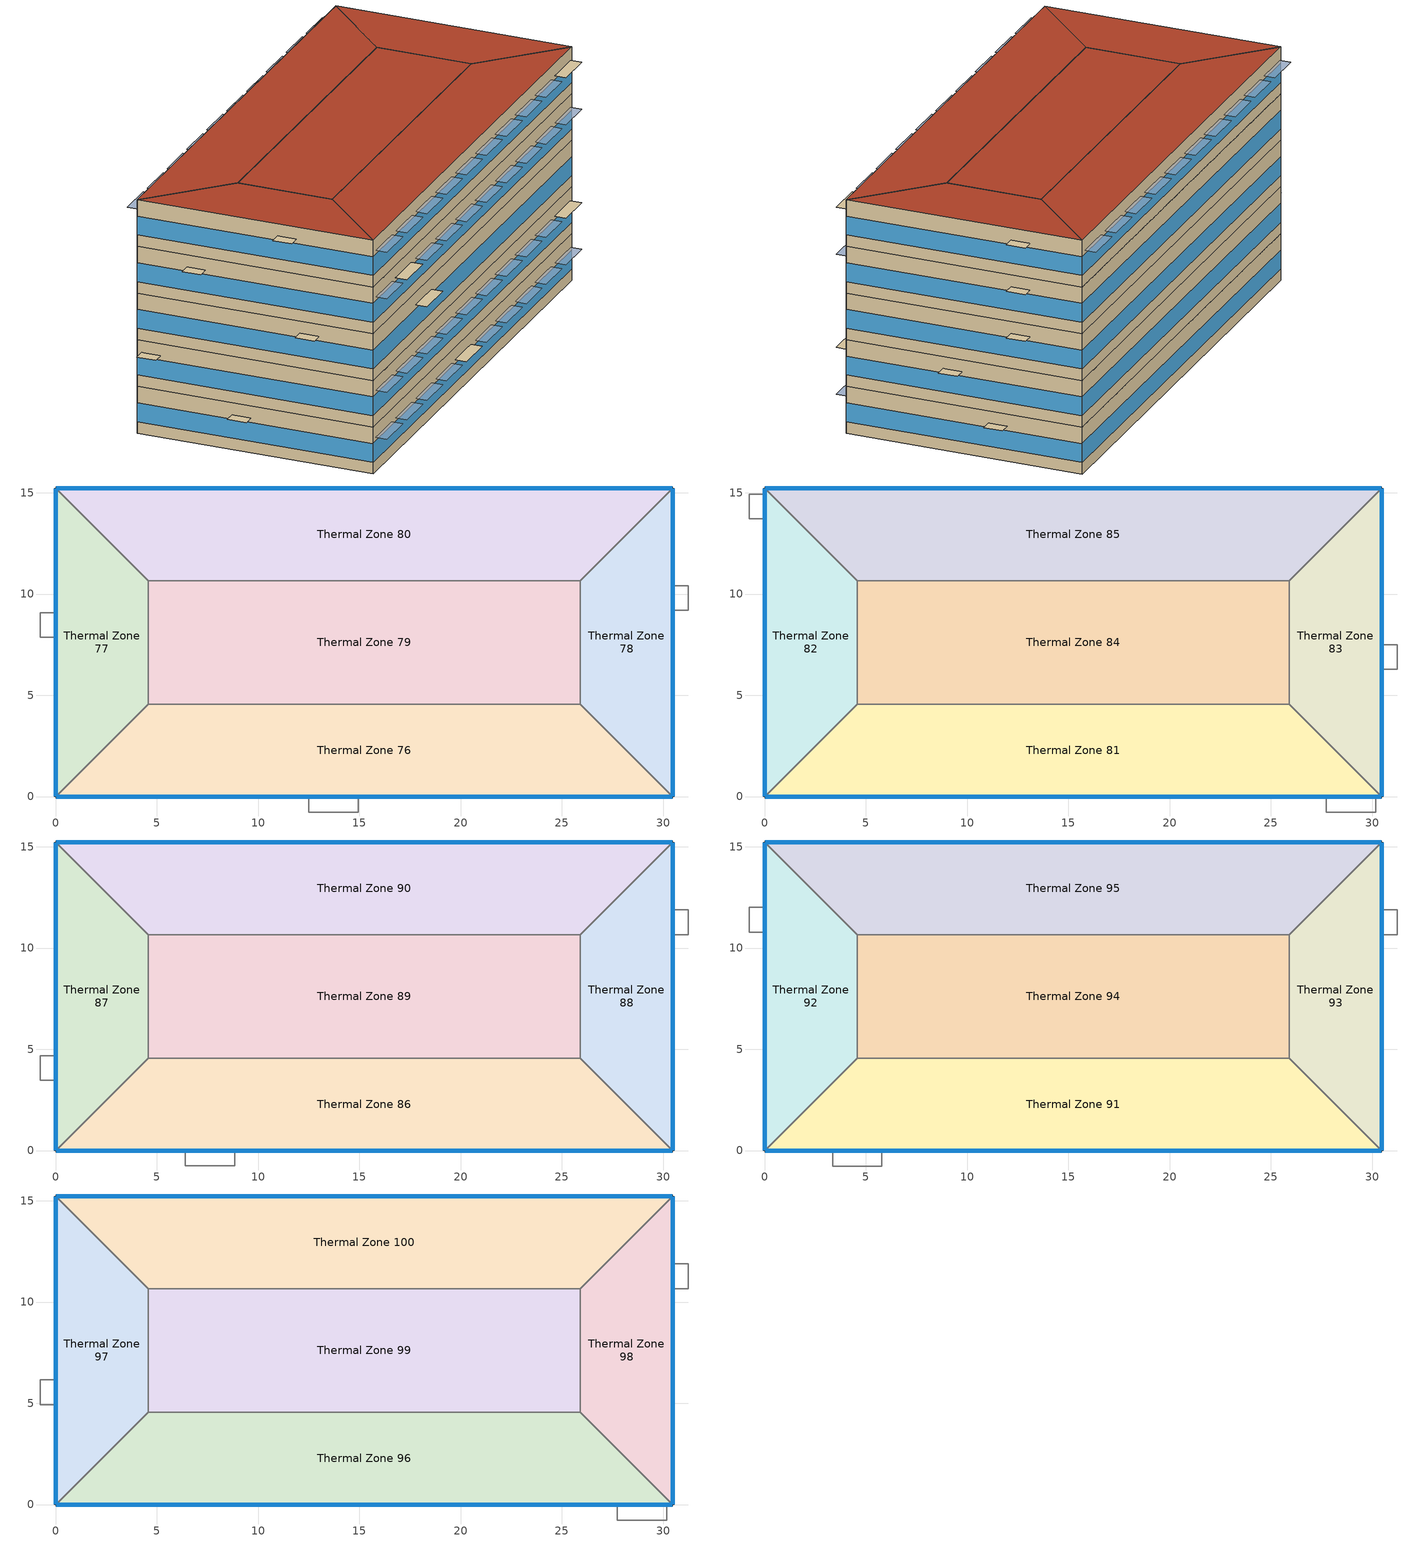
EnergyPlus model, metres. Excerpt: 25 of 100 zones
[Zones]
Thermal Zone 76
 floor to Thermal Zone 71 (Interior Floor): 0.03,0 30.45,0 z46.48:47.7; 25.91,4.57 30.48,0 0,0 4.57,4.57 z45.72
 wall outside (ASHRAE 90.1-2010 ExtWall Mass ClimateZone 5): 0,0 30.48,0 z45.72:48.77
 wall to Thermal Zone 77 (Interior Wall): 4.57,4.57 0,0 z45.72:48.77; 14.94,-0.76 14.94,0 12.5,0 12.5,-0.76 z48.01
 wall to Thermal Zone 79 (Interior Wall): 25.91,4.57 4.57,4.57 z45.72:48.77
 wall to Thermal Zone 78 (Interior Wall): 30.48,0 25.91,4.57 z45.72:48.77
 window (ASHRAE 90.1-2010 ExtWindow Metal ClimateZone 4-6): 0.03,0 30.45,0 z46.48:47.7
Thermal Zone 77
 floor to Thermal Zone 72 (Interior Floor): 0,15.21 0,0.03 z46.48:47.7; 0,15.24 4.57,10.67 4.57,4.57 0,0 z45.72
 wall outside (ASHRAE 90.1-2010 ExtWall Mass ClimateZone 5): 0,15.24 0,0 z45.72:48.77
 wall to Thermal Zone 79 (Interior Wall): 4.57,4.57 4.57,10.67 z45.72:48.77
 wall to Thermal Zone 80 (Interior Wall): 4.57,10.67 0,15.24 z45.72:48.77; 0,7.86 0,9.08 -0.76,9.08 -0.76,7.86 z48.01
 window (ASHRAE 90.1-2010 ExtWindow Metal ClimateZone 4-6): 0,15.21 0,0.03 z46.48:47.7
Thermal Zone 78
 floor to Thermal Zone 73 (Interior Floor): 30.48,0.03 30.48,15.21 z46.48:47.7; 30.48,15.24 30.48,0 25.91,4.57 25.91,10.67 z45.72
 wall outside (ASHRAE 90.1-2010 ExtWall Mass ClimateZone 5): 30.48,0 30.48,15.24 z45.72:48.77
 wall to Thermal Zone 79 (Interior Wall): 25.91,10.67 25.91,4.57 z45.72:48.77
 wall to Thermal Zone 80 (Interior Wall): 30.48,15.24 25.91,10.67 z45.72:48.77
 window (ASHRAE 90.1-2010 ExtWindow Metal ClimateZone 4-6): 30.48,0.03 30.48,15.21 z46.48:47.7
Thermal Zone 79
 floor to Thermal Zone 74 (Interior Floor): 25.91,10.67 25.91,4.57 4.57,4.57 4.57,10.67 z45.72
 wall to Thermal Zone 80 (Interior Wall): 25.91,10.67 4.57,10.67 z45.72:48.77
Thermal Zone 80
 floor to Thermal Zone 75 (Interior Floor): 30.48,15.24 25.91,10.67 4.57,10.67 0,15.24 z45.72
 wall outside (ASHRAE 90.1-2010 ExtWall Mass ClimateZone 5): 30.48,15.24 0,15.24 z45.72:48.77
 window (ASHRAE 90.1-2010 ExtWindow Metal ClimateZone 4-6): 30.45,15.24 0.03,15.24 / 30.45,15.24 0.03,15.24 z46.48:47.7
Thermal Zone 81
 floor to Thermal Zone 76 (Interior Floor): 0.03,0 30.45,0 z49.53:50.75; 25.91,4.57 30.48,0 0,0 4.57,4.57 z48.77
 wall outside (ASHRAE 90.1-2010 ExtWall Mass ClimateZone 5): 0,0 30.48,0 z48.77:51.82
 wall to Thermal Zone 82 (Interior Wall): 4.57,4.57 0,0 z48.77:51.82; 30.18,-0.76 30.18,0 27.74,0 27.74,-0.76 z51.05
 wall to Thermal Zone 84 (Interior Wall): 25.91,4.57 4.57,4.57 z48.77:51.82
 wall to Thermal Zone 83 (Interior Wall): 30.48,0 25.91,4.57 z48.77:51.82
 window (ASHRAE 90.1-2010 ExtWindow Metal ClimateZone 4-6): 0.03,0 30.45,0 z49.53:50.75
Thermal Zone 82
 floor to Thermal Zone 77 (Interior Floor): 0,15.21 0,0.03 z49.53:50.75; 0,15.24 4.57,10.67 4.57,4.57 0,0 z48.77
 wall outside (ASHRAE 90.1-2010 ExtWall Mass ClimateZone 5): 0,15.24 0,0 z48.77:51.82
 wall to Thermal Zone 84 (Interior Wall): 4.57,4.57 4.57,10.67 z48.77:51.82
 wall to Thermal Zone 85 (Interior Wall): 4.57,10.67 0,15.24 z48.77:51.82; 0,13.72 0,14.94 -0.76,14.94 -0.76,13.72 z51.05
 window (ASHRAE 90.1-2010 ExtWindow Metal ClimateZone 4-6): 0,15.21 0,0.03 z49.53:50.75
Thermal Zone 83
 floor to Thermal Zone 78 (Interior Floor): 30.48,0.03 30.48,15.21 z49.53:50.75; 30.48,15.24 30.48,0 25.91,4.57 25.91,10.67 z48.77
 wall outside (ASHRAE 90.1-2010 ExtWall Mass ClimateZone 5): 30.48,0 30.48,15.24 z48.77:51.82
 wall to Thermal Zone 84 (Interior Wall): 25.91,10.67 25.91,4.57 z48.77:51.82
 wall to Thermal Zone 85 (Interior Wall): 30.48,15.24 25.91,10.67 z48.77:51.82
 window (ASHRAE 90.1-2010 ExtWindow Metal ClimateZone 4-6): 30.48,0.03 30.48,15.21 z49.53:50.75
Thermal Zone 84
 floor to Thermal Zone 79 (Interior Floor): 25.91,10.67 25.91,4.57 4.57,4.57 4.57,10.67 z48.77
 wall to Thermal Zone 85 (Interior Wall): 25.91,10.67 4.57,10.67 z48.77:51.82
Thermal Zone 85
 floor to Thermal Zone 80 (Interior Floor): 30.48,15.24 25.91,10.67 4.57,10.67 0,15.24 z48.77
 wall outside (ASHRAE 90.1-2010 ExtWall Mass ClimateZone 5): 30.48,15.24 0,15.24 z48.77:51.82
 window (ASHRAE 90.1-2010 ExtWindow Metal ClimateZone 4-6): 30.45,15.24 0.03,15.24 / 30.45,15.24 0.03,15.24 z49.53:50.75
Thermal Zone 86
 floor to Thermal Zone 81 (Interior Floor): 0.03,0 30.45,0 z52.58:53.8; 25.91,4.57 30.48,0 0,0 4.57,4.57 z51.82
 wall outside (ASHRAE 90.1-2010 ExtWall Mass ClimateZone 5): 0,0 30.48,0 z51.82:54.86
 wall to Thermal Zone 87 (Interior Wall): 4.57,4.57 0,0 z51.82:54.86; 8.84,-0.76 8.84,0 6.4,0 6.4,-0.76 z54.1
 wall to Thermal Zone 89 (Interior Wall): 25.91,4.57 4.57,4.57 z51.82:54.86
 wall to Thermal Zone 88 (Interior Wall): 30.48,0 25.91,4.57 z51.82:54.86
 window (ASHRAE 90.1-2010 ExtWindow Metal ClimateZone 4-6): 0.03,0 30.45,0 z52.58:53.8
Thermal Zone 87
 floor to Thermal Zone 82 (Interior Floor): 0,15.21 0,0.03 z52.58:53.8; 0,15.24 4.57,10.67 4.57,4.57 0,0 z51.82
 wall outside (ASHRAE 90.1-2010 ExtWall Mass ClimateZone 5): 0,15.24 0,0 z51.82:54.86
 wall to Thermal Zone 89 (Interior Wall): 4.57,4.57 4.57,10.67 z51.82:54.86
 wall to Thermal Zone 90 (Interior Wall): 4.57,10.67 0,15.24 z51.82:54.86; 0,3.47 0,4.69 -0.76,4.69 -0.76,3.47 z54.1
 window (ASHRAE 90.1-2010 ExtWindow Metal ClimateZone 4-6): 0,15.21 0,0.03 z52.58:53.8
Thermal Zone 88
 floor to Thermal Zone 83 (Interior Floor): 30.48,0.03 30.48,15.21 z52.58:53.8; 30.48,15.24 30.48,0 25.91,4.57 25.91,10.67 z51.82
 wall outside (ASHRAE 90.1-2010 ExtWall Mass ClimateZone 5): 30.48,0 30.48,15.24 z51.82:54.86
 wall to Thermal Zone 89 (Interior Wall): 25.91,10.67 25.91,4.57 z51.82:54.86
 wall to Thermal Zone 90 (Interior Wall): 30.48,15.24 25.91,10.67 z51.82:54.86
 window (ASHRAE 90.1-2010 ExtWindow Metal ClimateZone 4-6): 30.48,0.03 30.48,15.21 z52.58:53.8
Thermal Zone 89
 floor to Thermal Zone 84 (Interior Floor): 25.91,10.67 25.91,4.57 4.57,4.57 4.57,10.67 z51.82
 wall to Thermal Zone 90 (Interior Wall): 25.91,10.67 4.57,10.67 z51.82:54.86
Thermal Zone 90
 floor to Thermal Zone 85 (Interior Floor): 30.48,15.24 25.91,10.67 4.57,10.67 0,15.24 z51.82
 wall outside (ASHRAE 90.1-2010 ExtWall Mass ClimateZone 5): 30.48,15.24 0,15.24 z51.82:54.86
 window (ASHRAE 90.1-2010 ExtWindow Metal ClimateZone 4-6): 30.45,15.24 0.03,15.24 / 30.45,15.24 0.03,15.24 z52.58:53.8
Thermal Zone 91
 floor to Thermal Zone 86 (Interior Floor): 0.03,0 30.45,0 z55.62:56.85; 25.91,4.57 30.48,0 0,0 4.57,4.57 z54.86
 wall outside (ASHRAE 90.1-2010 ExtWall Mass ClimateZone 5): 0,0 30.48,0 z54.86:57.91
 wall to Thermal Zone 92 (Interior Wall): 4.57,4.57 0,0 z54.86:57.91; 5.79,-0.76 5.79,0 3.35,0 3.35,-0.76 z57.15
 wall to Thermal Zone 94 (Interior Wall): 25.91,4.57 4.57,4.57 z54.86:57.91
 wall to Thermal Zone 93 (Interior Wall): 30.48,0 25.91,4.57 z54.86:57.91
 window (ASHRAE 90.1-2010 ExtWindow Metal ClimateZone 4-6): 0.03,0 30.45,0 z55.62:56.85
Thermal Zone 92
 floor to Thermal Zone 87 (Interior Floor): 0,15.21 0,0.03 z55.62:56.85; 0,15.24 4.57,10.67 4.57,4.57 0,0 z54.86
 wall outside (ASHRAE 90.1-2010 ExtWall Mass ClimateZone 5): 0,15.24 0,0 z54.86:57.91
 wall to Thermal Zone 94 (Interior Wall): 4.57,4.57 4.57,10.67 z54.86:57.91
 wall to Thermal Zone 95 (Interior Wall): 4.57,10.67 0,15.24 z54.86:57.91; 0,10.79 0,12.01 -0.76,12.01 -0.76,10.79 z57.15
 window (ASHRAE 90.1-2010 ExtWindow Metal ClimateZone 4-6): 0,15.21 0,0.03 z55.62:56.85
Thermal Zone 93
 floor to Thermal Zone 88 (Interior Floor): 30.48,0.03 30.48,15.21 z55.62:56.85; 30.48,15.24 30.48,0 25.91,4.57 25.91,10.67 z54.86
 wall outside (ASHRAE 90.1-2010 ExtWall Mass ClimateZone 5): 30.48,0 30.48,15.24 z54.86:57.91
 wall to Thermal Zone 94 (Interior Wall): 25.91,10.67 25.91,4.57 z54.86:57.91
 wall to Thermal Zone 95 (Interior Wall): 30.48,15.24 25.91,10.67 z54.86:57.91
 window (ASHRAE 90.1-2010 ExtWindow Metal ClimateZone 4-6): 30.48,0.03 30.48,15.21 z55.62:56.85
Thermal Zone 94
 floor to Thermal Zone 89 (Interior Floor): 25.91,10.67 25.91,4.57 4.57,4.57 4.57,10.67 z54.86
 wall to Thermal Zone 95 (Interior Wall): 25.91,10.67 4.57,10.67 z54.86:57.91
Thermal Zone 95
 floor to Thermal Zone 90 (Interior Floor): 30.48,15.24 25.91,10.67 4.57,10.67 0,15.24 z54.86
 wall outside (ASHRAE 90.1-2010 ExtWall Mass ClimateZone 5): 30.48,15.24 0,15.24 z54.86:57.91
 window (ASHRAE 90.1-2010 ExtWindow Metal ClimateZone 4-6): 30.45,15.24 0.03,15.24 / 30.45,15.24 0.03,15.24 z55.62:56.85
Thermal Zone 100
 floor to Thermal Zone 95 (Interior Floor): 30.48,15.24 25.91,10.67 4.57,10.67 0,15.24 z57.91
 wall outside (ASHRAE 90.1-2010 ExtWall Mass ClimateZone 5): 30.48,15.24 0,15.24 z57.91:60.96
 wall to Thermal Zone 98 (Interior Wall): 25.91,10.67 30.48,15.24 z57.91:60.96
 wall to Thermal Zone 99 (Interior Wall): 4.57,10.67 25.91,10.67 z57.91:60.96
 wall to Thermal Zone 97 (Interior Wall): 0,15.24 4.57,10.67 z57.91:60.96
 window (ASHRAE 90.1-2010 ExtWindow Metal ClimateZone 4-6): 30.45,15.24 0.03,15.24 / 30.45,15.24 0.03,15.24 z58.67:59.89
 roof outside (ASHRAE 90.1-2010 ExtRoof IEAD ClimateZone 2-8): 25.91,10.67 30.48,15.24 0,15.24 4.57,10.67 z60.96
Thermal Zone 96
 floor to Thermal Zone 91 (Interior Floor): 0.03,0 30.45,0 z58.67:59.89; 25.91,4.57 30.48,0 0,0 4.57,4.57 z57.91
 wall outside (ASHRAE 90.1-2010 ExtWall Mass ClimateZone 5): 0,0 30.48,0 z57.91:60.96
 wall to Thermal Zone 97 (Interior Wall): 4.57,4.57 0,0 z57.91:60.96; 30.18,-0.76 30.18,0 27.74,0 27.74,-0.76 z60.2
 wall to Thermal Zone 99 (Interior Wall): 25.91,4.57 4.57,4.57 z57.91:60.96
 wall to Thermal Zone 98 (Interior Wall): 30.48,0 25.91,4.57 z57.91:60.96
 window (ASHRAE 90.1-2010 ExtWindow Metal ClimateZone 4-6): 0.03,0 30.45,0 z58.67:59.89
 roof outside (ASHRAE 90.1-2010 ExtRoof IEAD ClimateZone 2-8): 30.48,0 25.91,4.57 4.57,4.57 0,0 z60.96
Thermal Zone 97
 floor to Thermal Zone 92 (Interior Floor): 0,15.21 0,0.03 z58.67:59.9; 0,15.24 4.57,10.67 4.57,4.57 0,0 z57.91
 wall outside (ASHRAE 90.1-2010 ExtWall Mass ClimateZone 5): 0,15.24 0,0 z57.91:60.96
 wall to Thermal Zone 99 (Interior Wall): 4.57,4.57 4.57,10.67 z57.91:60.96
 window (ASHRAE 90.1-2010 ExtWindow Metal ClimateZone 4-6): 0,15.21 0,0.03 z58.67:59.9
 roof outside (ASHRAE 90.1-2010 ExtRoof IEAD ClimateZone 2-8): 0,0 4.57,4.57 4.57,10.67 0,15.24 z60.96
Thermal Zone 98
 floor to Thermal Zone 93 (Interior Floor): 30.48,0.03 30.48,15.21 z58.67:59.9; 30.48,15.24 30.48,0 25.91,4.57 25.91,10.67 z57.91
 wall outside (ASHRAE 90.1-2010 ExtWall Mass ClimateZone 5): 30.48,0 30.48,15.24 z57.91:60.96
 wall to Thermal Zone 99 (Interior Wall): 25.91,10.67 25.91,4.57 z57.91:60.96
 window (ASHRAE 90.1-2010 ExtWindow Metal ClimateZone 4-6): 30.48,0.03 30.48,15.21 z58.67:59.9
 roof outside (ASHRAE 90.1-2010 ExtRoof IEAD ClimateZone 2-8): 30.48,0 30.48,15.24 25.91,10.67 25.91,4.57 z60.96
Thermal Zone 99
 floor to Thermal Zone 94 (Interior Floor): 25.91,10.67 25.91,4.57 4.57,4.57 4.57,10.67 z57.91
 roof outside (ASHRAE 90.1-2010 ExtRoof IEAD ClimateZone 2-8): 25.91,4.57 25.91,10.67 4.57,10.67 4.57,4.57 z60.96
shading: 2.74,-0.76 2.74,0 0.3,0 0.3,-0.76 z48.01; 8.84,-0.76 8.84,0 6.4,0 6.4,-0.76 z48.01; 27.13,-0.76 27.13,0 24.69,0 24.69,-0.76 z48.01; 24.08,-0.76 24.08,0 21.64,0 21.64,-0.76 z48.01; 27.13,-0.76 27.13,0 24.69,0 24.69,-0.76 z51.05; 24.08,-0.76 24.08,0 21.64,0 21.64,-0.76 z51.05; 8.84,-0.76 8.84,0 6.4,0 6.4,-0.76 z51.05; 2.74,-0.76 2.74,0 0.3,0 0.3,-0.76 z51.05; 27.13,-0.76 27.13,0 24.69,0 24.69,-0.76 z57.15; 8.84,-0.76 8.84,0 6.4,0 6.4,-0.76 z57.15; 2.74,-0.76 2.74,0 0.3,0 0.3,-0.76 z57.15; 24.08,-0.76 24.08,0 21.64,0 21.64,-0.76 z57.15; 2.74,-0.76 2.74,0 0.3,0 0.3,-0.76 z60.2; 24.08,-0.76 24.08,0 21.64,0 21.64,-0.76 z60.2; 8.84,-0.76 8.84,0 6.4,0 6.4,-0.76 z60.2; 27.13,-0.76 27.13,0 24.69,0 24.69,-0.76 z60.2; 2.74,-0.76 2.74,0 0.3,0 0.3,-0.76 z48.01; 8.84,-0.76 8.84,0 6.4,0 6.4,-0.76 z48.01; 27.13,-0.76 27.13,0 24.69,0 24.69,-0.76 z48.01; 24.08,-0.76 24.08,0 21.64,0 21.64,-0.76 z48.01; 27.13,-0.76 27.13,0 24.69,0 24.69,-0.76 z51.05; 24.08,-0.76 24.08,0 21.64,0 21.64,-0.76 z51.05; 8.84,-0.76 8.84,0 6.4,0 6.4,-0.76 z51.05; 2.74,-0.76 2.74,0 0.3,0 0.3,-0.76 z51.05; 27.13,-0.76 27.13,0 24.69,0 24.69,-0.76 z57.15; 8.84,-0.76 8.84,0 6.4,0 6.4,-0.76 z57.15; 2.74,-0.76 2.74,0 0.3,0 0.3,-0.76 z57.15; 24.08,-0.76 24.08,0 21.64,0 21.64,-0.76 z57.15; 2.74,-0.76 2.74,0 0.3,0 0.3,-0.76 z60.2; 24.08,-0.76 24.08,0 21.64,0 21.64,-0.76 z60.2; 8.84,-0.76 8.84,0 6.4,0 6.4,-0.76 z60.2; 27.13,-0.76 27.13,0 24.69,0 24.69,-0.76 z60.2; 14.94,-0.76 14.94,0 12.5,0 12.5,-0.76 z48.01; 17.98,-0.76 17.98,0 15.54,0 15.54,-0.76 z48.01; 14.94,-0.76 14.94,0 12.5,0 12.5,-0.76 z51.05; 17.98,-0.76 17.98,0 15.54,0 15.54,-0.76 z51.05; 14.94,-0.76 14.94,0 12.5,0 12.5,-0.76 z57.15; 17.98,-0.76 17.98,0 15.54,0 15.54,-0.76 z57.15; 14.94,-0.76 14.94,0 12.5,0 12.5,-0.76 z60.2; 17.98,-0.76 17.98,0 15.54,0 15.54,-0.76 z60.2; 17.98,-0.76 17.98,0 15.54,0 15.54,-0.76 z48.01; 14.94,-0.76 14.94,0 12.5,0 12.5,-0.76 z51.05; 17.98,-0.76 17.98,0 15.54,0 15.54,-0.76 z51.05; 14.94,-0.76 14.94,0 12.5,0 12.5,-0.76 z57.15; 17.98,-0.76 17.98,0 15.54,0 15.54,-0.76 z57.15; 14.94,-0.76 14.94,0 12.5,0 12.5,-0.76 z60.2; 17.98,-0.76 17.98,0 15.54,0 15.54,-0.76 z60.2; 11.89,-0.76 11.89,0 9.45,0 9.45,-0.76 z48.01; 5.79,-0.76 5.79,0 3.35,0 3.35,-0.76 z48.01; 30.18,-0.76 30.18,0 27.74,0 27.74,-0.76 z48.01; 21.03,-0.76 21.03,0 18.59,0 18.59,-0.76 z48.01; 30.18,-0.76 30.18,0 27.74,0 27.74,-0.76 z51.05; 21.03,-0.76 21.03,0 18.59,0 18.59,-0.76 z51.05; 5.79,-0.76 5.79,0 3.35,0 3.35,-0.76 z51.05; 11.89,-0.76 11.89,0 9.45,0 9.45,-0.76 z51.05; 5.79,-0.76 5.79,0 3.35,0 3.35,-0.76 z57.15; 30.18,-0.76 30.18,0 27.74,0 27.74,-0.76 z57.15; 21.03,-0.76 21.03,0 18.59,0 18.59,-0.76 z57.15; 11.89,-0.76 11.89,0 9.45,0 9.45,-0.76 z57.15; 30.18,-0.76 30.18,0 27.74,0 27.74,-0.76 z60.2; 21.03,-0.76 21.03,0 18.59,0 18.59,-0.76 z60.2; 11.89,-0.76 11.89,0 9.45,0 9.45,-0.76 z60.2; 5.79,-0.76 5.79,0 3.35,0 3.35,-0.76 z60.2; 11.89,-0.76 11.89,0 9.45,0 9.45,-0.76 z48.01; 5.79,-0.76 5.79,0 3.35,0 3.35,-0.76 z48.01; 30.18,-0.76 30.18,0 27.74,0 27.74,-0.76 z48.01; 21.03,-0.76 21.03,0 18.59,0 18.59,-0.76 z48.01; 21.03,-0.76 21.03,0 18.59,0 18.59,-0.76 z51.05; 5.79,-0.76 5.79,0 3.35,0 3.35,-0.76 z51.05; 11.89,-0.76 11.89,0 9.45,0 9.45,-0.76 z51.05; 30.18,-0.76 30.18,0 27.74,0 27.74,-0.76 z57.15; 21.03,-0.76 21.03,0 18.59,0 18.59,-0.76 z57.15; 11.89,-0.76 11.89,0 9.45,0 9.45,-0.76 z57.15; 21.03,-0.76 21.03,0 18.59,0 18.59,-0.76 z60.2; 11.89,-0.76 11.89,0 9.45,0 9.45,-0.76 z60.2; 5.79,-0.76 5.79,0 3.35,0 3.35,-0.76 z60.2; 11.89,15.24 11.89,16 9.45,16 9.45,15.24 z60.2; 14.94,15.24 14.94,16 12.5,16 12.5,15.24 z60.2; 5.79,15.24 5.79,16 3.35,16 3.35,15.24 z60.2; 24.08,15.24 24.08,16 21.64,16 21.64,15.24 z60.2; 8.84,15.24 8.84,16 6.4,16 6.4,15.24 z60.2; 27.13,15.24 27.13,16 24.69,16 24.69,15.24 z60.2; 30.18,15.24 30.18,16 27.74,16 27.74,15.24 z60.2; 17.98,15.24 17.98,16 15.54,16 15.54,15.24 z60.2; 21.03,15.24 21.03,16 18.59,16 18.59,15.24 z60.2; 2.74,15.24 2.74,16 0.3,16 0.3,15.24 z60.2
[Building] Solar Distribution=FullInteriorAndExterior
Building 1; Building 1
[Site:Location] Latitude {deg}=41.98; Longitude {deg}=-87.92; Time Zone {hr}=-6; Elevation {m}=201
Chicago Ohare Intl Ap; Chicago Ohare Intl Ap
[Material] Thermal Absorptance=0.9
Name | Roughness | Thickness {m} | Conductivity {W/m-K} | Density {kg/m3} | Specific Heat {J/kg-K} | Solar Absorptance | Visible Absorptance
1/2IN Gypsum; 1/2IN Gypsum | Smooth | 0.0127 | 0.16 | 784.9 | 830 | 0.4 | 0.4
1IN Stucco; 1IN Stucco | Smooth | 0.0253 | 0.6918 | 1858 | 837 | 0.92 | 0.92
8IN CONCRETE HW RefBldg; 8IN CONCRETE HW RefBldg | Rough | 0.2032 | 1.311 | 2240 | 836.8 | 0.7 | 0.7
F16 Acoustic tile; F16 Acoustic tile | MediumSmooth | 0.0191 | 0.06 | 368 | 590 | 0.3 | 0.3
G01a 19mm gypsum board; G01a 19mm gypsum board | MediumSmooth | 0.019 | 0.16 | 800 | 1090 | 0.4 | 0.4
IEAD Roof Insulation R-19.72 IP; IEAD Roof Insulation R-19.72 IP | MediumRough | 0.170137 | 0.049 | 265 | 836.8 | 0.7 | 0.7
M11 100mm lightweight concrete; M11 100mm lightweight concrete | MediumRough | 0.1016 | 0.53 | 1280 | 840 | 0.5 | 0.5
Mass Wall Insulation R-8.72 IP; Mass Wall Insulation R-8.72 IP | MediumRough | 0.075271 | 0.049 | 265 | 836.8 | 0.7 | 0.7
Metal Decking; Metal Decking | MediumSmooth | 0.0015 | 45.006 | 7680 | 418.4 | 0.6 | 0.6
Roof Membrane; Roof Membrane | VeryRough | 0.0095 | 0.16 | 1121.29 | 1460 | 0.7 | 0.7
[Material:AirGap]
Name | Thermal Resistance {m2-K/W}
F04 Wall air space resistance; F04 Wall air space resistance | 0.15
F05 Ceiling air space resistance; F05 Ceiling air space resistance | 0.18
[WindowMaterial:SimpleGlazingSystem] U-Factor {W/m2-K}=3.12304; Solar Heat Gain Coefficient=0.4; Visible Transmittance=0.31
Fixed Window 3.12/0.40/0.31; Fixed Window 3.12/0.40/0.31
[Construction]
ASHRAE 90.1-2010 ExtRoof IEAD ClimateZone 2-8; ASHRAE 90.1-2010 ExtRoof IEAD ClimateZone 2-8: Roof Membrane, IEAD Roof Insulation R-19.72 IP, Metal Decking
ASHRAE 90.1-2010 ExtWall Mass ClimateZone 5; ASHRAE 90.1-2010 ExtWall Mass ClimateZone 5: 1IN Stucco, 8IN CONCRETE HW RefBldg, Mass Wall Insulation R-8.72 IP, 1/2IN Gypsum
ASHRAE 90.1-2010 ExtWindow Metal ClimateZone 4-6; ASHRAE 90.1-2010 ExtWindow Metal ClimateZone 4-6: Fixed Window 3.12/0.40/0.31
Interior Floor; Interior Floor: F16 Acoustic tile, F05 Ceiling air space resistance, M11 100mm lightweight concrete
Interior Wall; Interior Wall: G01a 19mm gypsum board, F04 Wall air space resistance, G01a 19mm gypsum board
[Zone]
Thermal Zone 100; Thermal Zone 76; Thermal Zone 77; Thermal Zone 78; Thermal Zone 79; Thermal Zone 80; Thermal Zone 81; Thermal Zone 82; Thermal Zone 83; Thermal Zone 84; Thermal Zone 85; Thermal Zone 86; Thermal Zone 87; Thermal Zone 88; Thermal Zone 89; Thermal Zone 90; Thermal Zone 91; Thermal Zone 92; Thermal Zone 93; Thermal Zone 94; Thermal Zone 95; Thermal Zone 96; Thermal Zone 97; Thermal Zone 98; Thermal Zone 99; Thermal Zone 100; Thermal Zone 76; Thermal Zone 77; Thermal Zone 78; Thermal Zone 79; Thermal Zone 80; Thermal Zone 81; Thermal Zone 82; Thermal Zone 83; Thermal Zone 84; Thermal Zone 85; Thermal Zone 86; Thermal Zone 87; Thermal Zone 88; Thermal Zone 89; Thermal Zone 90; Thermal Zone 91; Thermal Zone 92; Thermal Zone 93; Thermal Zone 94; Thermal Zone 95; Thermal Zone 96; Thermal Zone 97; Thermal Zone 98; Thermal Zone 99
